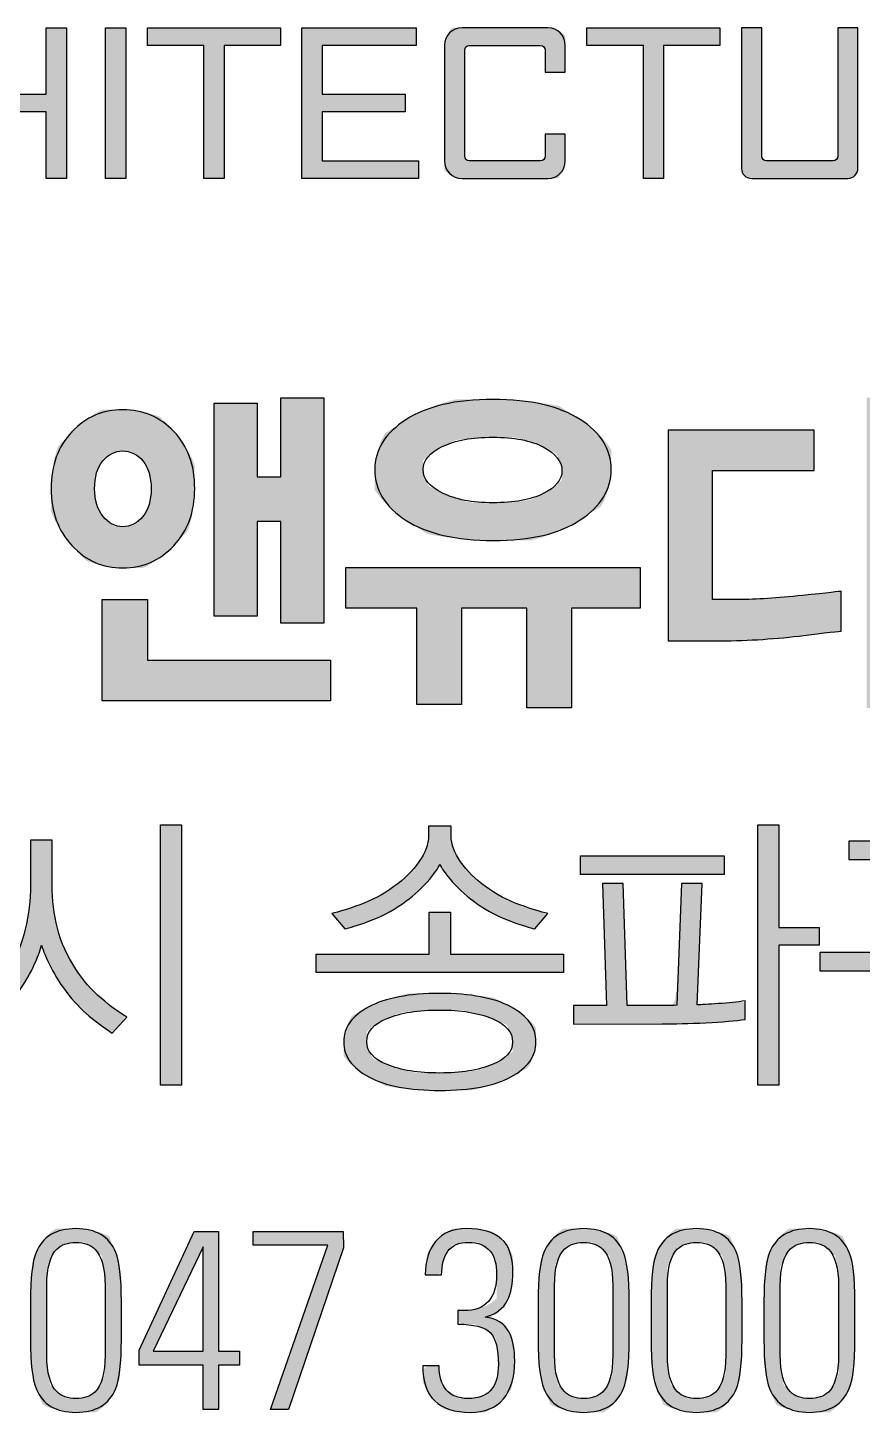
# Model space of a CAD drawing. Header units: millimetres. Extents: x 75184266 to 76346726, y -35850126 to -33679385.
# Drawn here: x 75621165 to 75626371, y -35546548 to -35537912 of the extents above; entities that cross this region are included whole.
import ezdxf

# ---------------------------------------------------------------- set-up
doc = ezdxf.new("R2010")
doc.units = ezdxf.units.MM
doc.header["$LTSCALE"] = 50
doc.header["$MEASUREMENT"] = 0
doc.layers.add('AZ-LINE', color=3, linetype='CONTINUOUS')
doc.layers.add('AZ-TEX2', color=6, linetype='CONTINUOUS')

# ---------------------------------------------------------------- blocks, each defined once
blk = doc.blocks.new('바탕폼')
at = {"layer": 'AZ-TEX2'}
h = blk.add_hatch(color=256, dxfattribs=at)
h.dxf.hatch_style = 2
h.paths.add_polyline_path([(756.121, 504.347), (756.121, 505.178), (755.099, 505.178), (755.099, 504.347), (754.847, 504.347), (754.847, 506.229), (755.099, 506.229), (755.099, 505.4), (756.121, 505.4), (756.121, 506.229), (756.373, 506.229), (756.373, 504.347)])
h = blk.add_hatch(color=256, dxfattribs=at)
h.dxf.hatch_style = 2
h.paths.add_polyline_path([(756.862, 506.229), (757.115, 506.229), (757.115, 504.347), (756.862, 504.347)])
h = blk.add_hatch(color=256, dxfattribs=at)
h.dxf.hatch_style = 2
h.paths.add_polyline_path([(758.342, 506.007), (758.342, 504.347), (758.089, 504.347), (758.089, 506.007), (757.386, 506.007), (757.386, 506.229), (759.046, 506.229), (759.046, 506.007)])
h = blk.add_hatch(color=256, dxfattribs=at)
h.dxf.hatch_style = 2
h.paths.add_polyline_path([(759.316, 504.347), (759.316, 506.229), (760.742, 506.229), (760.742, 506.007), (759.568, 506.007), (759.568, 505.4), (760.603, 505.4), (760.603, 505.178), (759.568, 505.178), (759.568, 504.568), (760.77, 504.568), (760.77, 504.347)])
h = blk.add_hatch(color=256, dxfattribs=at)
h.dxf.hatch_style = 2
edge = h.paths.add_edge_path()
edge.add_spline(control_points=[(761.348, 504.627), (761.348, 504.627), (761.348, 504.627), (761.348, 504.627), (761.348, 504.594), (761.372, 504.568), (761.406, 504.568), (761.406, 504.568), (762.296, 504.568), (762.296, 504.568), (762.326, 504.568), (762.355, 504.594), (762.355, 504.627), (762.355, 504.627), (762.355, 504.901), (762.355, 504.901), (762.355, 504.901), (762.605, 504.901), (762.605, 504.901), (762.605, 504.901), (762.605, 504.566), (762.605, 504.566), (762.605, 504.444), (762.509, 504.347), (762.387, 504.347), (762.387, 504.347), (761.315, 504.347), (761.315, 504.347), (761.193, 504.347), (761.095, 504.444), (761.095, 504.566), (761.095, 504.566), (761.095, 506.009), (761.095, 506.009), (761.095, 506.13), (761.193, 506.229), (761.315, 506.229), (761.315, 506.229), (762.387, 506.229), (762.387, 506.229), (762.509, 506.229), (762.605, 506.13), (762.605, 506.009), (762.605, 506.009), (762.605, 505.674), (762.605, 505.674), (762.605, 505.674), (762.355, 505.674), (762.355, 505.674), (762.355, 505.674), (762.355, 505.949), (762.355, 505.949), (762.355, 505.979), (762.326, 506.007), (762.296, 506.007), (762.296, 506.007), (761.406, 506.007), (761.406, 506.007), (761.372, 506.007), (761.348, 505.979), (761.348, 505.949), (761.348, 505.949), (761.348, 504.627)], knot_values=[0, 0, 0, 0, 0.00005, 0.0001, 1, 1, 1, 2, 2, 2, 3, 3, 3, 4, 4, 4, 5, 5, 5, 6, 6, 6, 7, 7, 7, 8, 8, 8, 9, 9, 9, 10, 10, 10, 11, 11, 11, 12, 12, 12, 13, 13, 13, 14, 14, 14, 15, 15, 15, 16, 16, 16, 17, 17, 17, 18, 18, 18, 19, 19, 19, 20, 20, 20, 20], degree=3, periodic=0)
h = blk.add_hatch(color=256, dxfattribs=at)
h.dxf.hatch_style = 2
h.paths.add_polyline_path([(763.832, 506.007), (763.832, 504.347), (763.58, 504.347), (763.58, 506.007), (762.875, 506.007), (762.875, 506.229), (764.535, 506.229), (764.535, 506.007)])
h = blk.add_hatch(color=256, dxfattribs=at)
edge = h.paths.add_edge_path()
edge.add_spline(control_points=[(766.008, 505.428), (766.008, 505.027), (766.008, 504.626), (766.008, 504.626), (766.008, 504.594), (765.98, 504.568), (765.95, 504.568)], knot_values=[7, 7, 7, 7, 7.5, 7.5, 7.5, 8.5, 8.5, 8.5, 8.5], degree=3, periodic=0)
edge.add_spline(control_points=[(765.95, 504.568), (765.95, 504.568), (765.115, 504.568), (765.115, 504.568), (765.082, 504.568), (765.058, 504.594), (765.058, 504.626)], knot_values=[5, 5, 5, 5, 6, 6, 6, 7, 7, 7, 7], degree=3, periodic=0)
edge.add_spline(control_points=[(765.058, 504.626), (765.058, 504.626), (765.058, 506.229), (765.058, 506.229)], knot_values=[4, 4, 4, 4, 5, 5, 5, 5], degree=3, periodic=0)
edge.add_spline(control_points=[(765.058, 506.229), (765.058, 506.229), (764.805, 506.229), (764.805, 506.229)], knot_values=[3.00001, 3.00001, 3.00001, 3.00001, 3.99999, 3.99999, 3.99999, 3.99999], degree=3, periodic=0)
edge.add_spline(control_points=[(764.805, 506.229), (764.805, 506.229), (764.805, 505.79), (764.805, 505.351)], knot_values=[2.5, 2.5, 2.5, 2.5, 3, 3, 3, 3], degree=3, periodic=0)
edge.add_spline(control_points=[(764.805, 505.351), (764.805, 504.911), (764.805, 504.472), (764.805, 504.472), (764.805, 504.403), (764.86, 504.347), (764.933, 504.347)], knot_values=[1, 1, 1, 1, 1.5, 1.5, 1.5, 2.5, 2.5, 2.5, 2.5], degree=3, periodic=0)
edge.add_spline(control_points=[(764.933, 504.347), (764.933, 504.347), (766.133, 504.347), (766.133, 504.347)], knot_values=[0, 0, 0, 0, 1, 1, 1, 1], degree=3, periodic=0)
edge.add_spline(control_points=[(766.133, 504.347), (766.202, 504.347), (766.26, 504.403), (766.26, 504.476)], knot_values=[11, 11, 11, 11, 12, 12, 12, 12], degree=3, periodic=0)
edge.add_spline(control_points=[(766.26, 504.476), (766.26, 504.476), (766.26, 506.229), (766.26, 506.229)], knot_values=[10, 10, 10, 10, 11, 11, 11, 11], degree=3, periodic=0)
edge.add_spline(control_points=[(766.26, 506.229), (766.26, 506.229), (766.008, 506.229), (766.008, 506.229)], knot_values=[9.00001, 9.00001, 9.00001, 9.00001, 9.99999, 9.99999, 9.99999, 9.99999], degree=3, periodic=0)
edge.add_spline(control_points=[(766.008, 506.229), (766.008, 506.229), (766.008, 505.829), (766.008, 505.428)], knot_values=[8.5, 8.5, 8.5, 8.5, 9, 9, 9, 9], degree=3, periodic=0)
h = blk.add_hatch(color=256, dxfattribs=at)
h.dxf.hatch_style = 2
edge = h.paths.add_edge_path()
edge.add_spline(control_points=[(756.617, 499.575), (756.617, 499.575), (756.617, 499.575), (756.443, 499.761), (756.269, 499.948), (756.182, 500.185), (756.182, 500.472), (756.182, 500.763), (756.269, 501), (756.443, 501.183), (756.617, 501.367), (756.828, 501.458), (757.076, 501.458), (757.33, 501.458), (757.543, 501.368), (757.716, 501.186), (757.889, 501.003), (757.976, 500.766), (757.976, 500.472), (757.976, 500.182), (757.888, 499.944), (757.714, 499.759), (757.54, 499.575), (757.328, 499.482), (757.076, 499.482), (756.828, 499.482), (756.617, 499.575)], knot_values=[0, 0, 0, 0, 0.00005, 0.0001, 1, 1, 1, 2, 2, 2, 3, 3, 3, 4, 4, 4, 5, 5, 5, 6, 6, 6, 7, 7, 7, 8, 8, 8, 8], degree=3, periodic=0)
edge = h.paths.add_edge_path()
edge.add_spline(control_points=[(756.899, 500.901), (756.899, 500.901), (756.899, 500.901), (756.83, 500.818), (756.76, 500.734), (756.725, 500.619), (756.725, 500.472), (756.725, 500.325), (756.761, 500.21), (756.832, 500.125), (756.903, 500.039), (756.984, 499.997), (757.076, 499.997), (757.174, 499.997), (757.258, 500.039), (757.328, 500.125), (757.397, 500.21), (757.432, 500.325), (757.432, 500.472), (757.432, 500.619), (757.397, 500.734), (757.328, 500.818), (757.258, 500.901), (757.174, 500.943), (757.076, 500.943), (756.982, 500.943), (756.899, 500.901)], knot_values=[0, 0, 0, 0, 0.00005, 0.0001, 1, 1, 1, 2, 2, 2, 3, 3, 3, 4, 4, 4, 5, 5, 5, 6, 6, 6, 7, 7, 7, 8, 8, 8, 8], degree=3, periodic=0)
h.paths.add_polyline_path([(756.821, 497.823), (756.821, 499.086), (757.386, 499.086), (757.386, 498.329), (759.673, 498.329), (759.673, 497.823)])
h.paths.add_polyline_path([(759.05, 498.791), (759.05, 500.063), (758.757, 500.063), (758.757, 498.879), (758.218, 498.879), (758.218, 501.541), (758.757, 501.541), (758.757, 500.622), (759.05, 500.622), (759.05, 501.608), (759.59, 501.608), (759.59, 498.791)])
h = blk.add_hatch(color=256, dxfattribs=at)
h.dxf.hatch_style = 2
h.paths.add_polyline_path([(762.68, 498.98), (762.68, 497.734), (762.124, 497.734), (762.124, 498.98), (761.308, 498.98), (761.308, 497.778), (760.752, 497.778), (760.752, 498.98), (759.862, 498.98), (759.862, 499.486), (763.541, 499.486), (763.541, 498.98)])
edge = h.paths.add_edge_path()
edge.add_spline(control_points=[(760.877, 499.909), (760.877, 499.909), (760.877, 499.909), (760.616, 500.076), (760.356, 500.243), (760.225, 500.455), (760.225, 500.71), (760.225, 500.957), (760.355, 501.164), (760.614, 501.333), (760.873, 501.502), (761.236, 501.586), (761.701, 501.586), (762.167, 501.586), (762.53, 501.503), (762.789, 501.337), (763.048, 501.172), (763.178, 500.962), (763.178, 500.71), (763.178, 500.461), (763.049, 500.251), (762.791, 500.081), (762.533, 499.91), (762.171, 499.825), (761.706, 499.825), (761.24, 499.825), (760.877, 499.909)], knot_values=[0, 0, 0, 0, 0.00005, 0.0001, 1, 1, 1, 2, 2, 2, 3, 3, 3, 4, 4, 4, 5, 5, 5, 6, 6, 6, 7, 7, 7, 8, 8, 8, 8], degree=3, periodic=0)
edge = h.paths.add_edge_path()
edge.add_spline(control_points=[(761.228, 501.076), (761.228, 501.076), (761.228, 501.076), (761.068, 500.998), (760.907, 500.92), (760.828, 500.824), (760.828, 500.71), (760.828, 500.595), (760.908, 500.498), (761.07, 500.418), (761.232, 500.336), (761.442, 500.296), (761.701, 500.296), (761.963, 500.296), (762.173, 500.334), (762.329, 500.411), (762.485, 500.487), (762.563, 500.582), (762.563, 500.697), (762.563, 500.814), (762.485, 500.913), (762.329, 500.994), (762.173, 501.074), (761.963, 501.115), (761.701, 501.115), (761.44, 501.115), (761.228, 501.076)], knot_values=[0, 0, 0, 0, 0.00005, 0.0001, 1, 1, 1, 2, 2, 2, 3, 3, 3, 4, 4, 4, 5, 5, 5, 6, 6, 6, 7, 7, 7, 8, 8, 8, 8], degree=3, periodic=0)
h = blk.add_hatch(color=256, dxfattribs=at)
h.dxf.hatch_style = 2
edge = h.paths.add_edge_path()
edge.add_spline(control_points=[(766.042, 499.189), (766.042, 499.189), (766.042, 499.189), (766.051, 499.191), (766.051, 499.191), (766.051, 498.694), (766.051, 498.694), (766.042, 498.694), (765.867, 498.673), (765.524, 498.632), (765.181, 498.591), (764.832, 498.571), (764.478, 498.571), (764.478, 498.571), (763.888, 498.571), (763.888, 498.571), (763.888, 498.571), (763.888, 501.203), (763.888, 501.203), (763.888, 501.203), (765.712, 501.203), (765.712, 501.203), (765.712, 501.203), (765.712, 500.701), (765.712, 500.701), (765.712, 500.701), (764.445, 500.701), (764.445, 500.701), (764.445, 500.701), (764.445, 499.086), (764.445, 499.086), (764.445, 499.086), (764.771, 499.086), (764.771, 499.086), (764.986, 499.088), (765.25, 499.106), (765.566, 499.139), (765.881, 499.171), (766.042, 499.189)], knot_values=[0, 0, 0, 0, 0.00005, 0.0001, 1, 1, 1, 2, 2, 2, 3, 3, 3, 4, 4, 4, 5, 5, 5, 6, 6, 6, 7, 7, 7, 8, 8, 8, 9, 9, 9, 10, 10, 10, 11, 11, 11, 12, 12, 12, 12], degree=3, periodic=0)
h.paths.add_polyline_path([(766.369, 497.734), (766.369, 501.608), (766.924, 501.608), (766.924, 497.734)])
h = blk.add_hatch(color=256, dxfattribs=at)
h.dxf.hatch_style = 2
edge = h.paths.add_edge_path()
edge.add_spline(control_points=[(755.553, 493.912), (755.553, 493.912), (755.553, 493.912), (755.453, 493.823), (755.354, 493.732), (755.263, 493.659), (755.181, 493.602), (755.181, 493.602), (754.97, 493.787), (754.97, 493.787), (755.088, 493.859), (755.208, 493.954), (755.332, 494.074), (755.456, 494.193), (755.563, 494.324), (755.652, 494.467), (755.745, 494.617), (755.814, 494.785), (755.859, 494.97), (755.903, 495.155), (755.925, 495.337), (755.925, 495.517), (755.925, 495.517), (755.925, 496.082), (755.925, 496.082), (755.925, 496.082), (756.196, 496.082), (756.196, 496.082), (756.196, 496.082), (756.196, 495.517), (756.196, 495.517), (756.196, 495.337), (756.218, 495.159), (756.262, 494.981), (756.307, 494.804), (756.383, 494.634), (756.491, 494.471), (756.582, 494.331), (756.688, 494.209), (756.808, 494.107), (756.929, 494.005), (757.036, 493.926), (757.13, 493.872), (757.13, 493.872), (756.947, 493.672), (756.947, 493.672), (756.879, 493.717), (756.795, 493.778), (756.694, 493.856), (756.594, 493.933), (756.497, 494.03), (756.403, 494.146), (756.309, 494.267), (756.234, 494.383), (756.178, 494.497), (756.122, 494.61), (756.083, 494.701), (756.062, 494.77), (756.046, 494.701), (756.011, 494.609), (755.957, 494.495), (755.903, 494.38), (755.825, 494.254), (755.722, 494.116), (755.642, 494.01), (755.553, 493.912)], knot_values=[0, 0, 0, 0, 0.00005, 0.0001, 1, 1, 1, 2, 2, 2, 3, 3, 3, 4, 4, 4, 5, 5, 5, 6, 6, 6, 7, 7, 7, 8, 8, 8, 9, 9, 9, 10, 10, 10, 11, 11, 11, 12, 12, 12, 13, 13, 13, 14, 14, 14, 15, 15, 15, 16, 16, 16, 17, 17, 17, 18, 18, 18, 19, 19, 19, 20, 20, 20, 21, 21, 21, 21], degree=3, periodic=0)
h.paths.add_polyline_path([(757.547, 493.022), (757.547, 496.275), (757.811, 496.275), (757.811, 493.022)])
h = blk.add_hatch(color=256, dxfattribs=at)
h.dxf.hatch_style = 2
h.paths.add_polyline_path([(759.492, 494.43), (759.492, 494.659), (760.904, 494.659), (760.904, 495.181), (761.171, 495.181), (761.171, 494.659), (762.582, 494.659), (762.582, 494.43)])
edge = h.paths.add_edge_path()
edge.add_spline(control_points=[(760.295, 495.121), (760.295, 495.121), (760.295, 495.121), (760.151, 495.07), (760.007, 495.018), (759.907, 494.986), (759.85, 494.974), (759.85, 494.974), (759.689, 495.166), (759.689, 495.166), (759.773, 495.185), (759.89, 495.222), (760.038, 495.275), (760.187, 495.328), (760.329, 495.403), (760.465, 495.502), (760.594, 495.596), (760.698, 495.699), (760.777, 495.811), (760.857, 495.923), (760.897, 496.032), (760.897, 496.138), (760.897, 496.138), (760.897, 496.256), (760.897, 496.256), (760.897, 496.256), (761.178, 496.256), (761.178, 496.256), (761.178, 496.256), (761.178, 496.138), (761.178, 496.138), (761.178, 496.032), (761.218, 495.923), (761.297, 495.811), (761.377, 495.699), (761.481, 495.596), (761.609, 495.502), (761.745, 495.403), (761.887, 495.328), (762.036, 495.275), (762.185, 495.222), (762.301, 495.185), (762.386, 495.166), (762.386, 495.166), (762.224, 494.974), (762.224, 494.974), (762.168, 494.986), (762.068, 495.018), (761.924, 495.07), (761.78, 495.121), (761.64, 495.194), (761.504, 495.288), (761.387, 495.369), (761.285, 495.46), (761.197, 495.559), (761.109, 495.659), (761.056, 495.734), (761.037, 495.783), (761.021, 495.734), (760.968, 495.659), (760.879, 495.559), (760.79, 495.46), (760.687, 495.369), (760.57, 495.288), (760.435, 495.194), (760.295, 495.121)], knot_values=[0, 0, 0, 0, 0.00005, 0.0001, 1, 1, 1, 2, 2, 2, 3, 3, 3, 4, 4, 4, 5, 5, 5, 6, 6, 6, 7, 7, 7, 8, 8, 8, 9, 9, 9, 10, 10, 10, 11, 11, 11, 12, 12, 12, 13, 13, 13, 14, 14, 14, 15, 15, 15, 16, 16, 16, 17, 17, 17, 18, 18, 18, 19, 19, 19, 20, 20, 20, 21, 21, 21, 21], degree=3, periodic=0)
edge = h.paths.add_edge_path()
edge.add_spline(control_points=[(760.36, 493.012), (760.36, 493.012), (760.36, 493.012), (760.151, 493.126), (759.941, 493.239), (759.837, 493.384), (759.837, 493.562), (759.837, 493.742), (759.941, 493.887), (760.151, 494), (760.36, 494.112), (760.656, 494.168), (761.037, 494.168), (761.421, 494.168), (761.717, 494.112), (761.925, 494), (762.134, 493.887), (762.238, 493.742), (762.238, 493.562), (762.238, 493.384), (762.134, 493.239), (761.925, 493.126), (761.717, 493.012), (761.421, 492.956), (761.037, 492.956), (760.656, 492.956), (760.36, 493.012)], knot_values=[0, 0, 0, 0, 0.00005, 0.0001, 1, 1, 1, 2, 2, 2, 3, 3, 3, 4, 4, 4, 5, 5, 5, 6, 6, 6, 7, 7, 7, 8, 8, 8, 8], degree=3, periodic=0)
edge = h.paths.add_edge_path()
edge.add_spline(control_points=[(760.549, 493.926), (760.549, 493.926), (760.549, 493.926), (760.379, 493.856), (760.209, 493.785), (760.124, 493.689), (760.124, 493.566), (760.124, 493.445), (760.209, 493.349), (760.379, 493.279), (760.549, 493.209), (760.768, 493.174), (761.037, 493.174), (761.302, 493.174), (761.519, 493.209), (761.69, 493.279), (761.861, 493.349), (761.947, 493.443), (761.947, 493.562), (761.947, 493.685), (761.861, 493.782), (761.69, 493.854), (761.519, 493.925), (761.302, 493.961), (761.037, 493.961), (760.768, 493.961), (760.549, 493.926)], knot_values=[0, 0, 0, 0, 0.00005, 0.0001, 1, 1, 1, 2, 2, 2, 3, 3, 3, 4, 4, 4, 5, 5, 5, 6, 6, 6, 7, 7, 7, 8, 8, 8, 8], degree=3, periodic=0)
h = blk.add_hatch(color=256, dxfattribs=at)
h.dxf.hatch_style = 2
edge = h.paths.add_edge_path()
edge.add_spline(control_points=[(763.07, 495.543), (763.07, 495.543), (763.07, 495.543), (763.07, 495.543), (763.07, 495.543), (763.327, 495.543), (763.327, 495.543), (763.327, 495.543), (763.376, 494.016), (763.376, 494.016), (763.521, 494.016), (763.636, 494.016), (763.722, 494.016), (763.807, 494.016), (763.899, 494.018), (763.997, 494.02), (763.997, 494.02), (764.057, 495.543), (764.057, 495.543), (764.057, 495.543), (764.313, 495.543), (764.313, 495.543), (764.313, 495.543), (764.253, 494.024), (764.253, 494.024), (764.305, 494.026), (764.393, 494.032), (764.519, 494.041), (764.644, 494.049), (764.754, 494.061), (764.85, 494.075), (764.85, 494.075), (764.85, 493.843), (764.85, 493.843), (764.736, 493.826), (764.572, 493.812), (764.361, 493.802), (764.149, 493.792), (763.967, 493.787), (763.815, 493.787), (763.815, 493.787), (762.709, 493.784), (762.709, 493.784), (762.709, 493.784), (762.709, 494.016), (762.709, 494.016), (762.709, 494.016), (763.119, 494.016), (763.119, 494.016), (763.119, 494.016), (763.07, 495.543)], knot_values=[0, 0, 0, 0, 0.00005, 0.0001, 1, 1, 1, 2, 2, 2, 3, 3, 3, 4, 4, 4, 5, 5, 5, 6, 6, 6, 7, 7, 7, 8, 8, 8, 9, 9, 9, 10, 10, 10, 11, 11, 11, 12, 12, 12, 13, 13, 13, 14, 14, 14, 15, 15, 15, 16, 16, 16, 16], degree=3, periodic=0)
h.paths.add_polyline_path([(762.796, 495.654), (762.796, 495.886), (764.587, 495.886), (764.587, 495.654)])
h.paths.add_polyline_path([(765.008, 496.275), (765.272, 496.275), (765.272, 494.992), (765.777, 494.992), (765.777, 494.77), (765.272, 494.77), (765.272, 493.022), (765.008, 493.022)])
h = blk.add_hatch(color=256, dxfattribs=at)
h.dxf.hatch_style = 2
edge = h.paths.add_edge_path()
edge.add_spline(control_points=[(765.784, 494.449), (765.784, 494.449), (765.784, 494.449), (765.784, 494.449), (765.784, 494.449), (765.784, 494.678), (765.784, 494.678), (765.784, 494.678), (768.031, 494.678), (768.031, 494.678), (768.052, 494.771), (768.083, 494.943), (768.124, 495.192), (768.165, 495.441), (768.194, 495.657), (768.21, 495.842), (768.21, 495.842), (766.146, 495.842), (766.146, 495.842), (766.146, 495.842), (766.146, 496.071), (766.146, 496.071), (766.146, 496.071), (768.509, 496.071), (768.509, 496.071), (768.506, 496.009), (768.495, 495.899), (768.475, 495.738), (768.456, 495.578), (768.434, 495.427), (768.41, 495.284), (768.394, 495.163), (768.374, 495.044), (768.351, 494.925), (768.327, 494.807), (768.311, 494.725), (768.301, 494.678), (768.301, 494.678), (768.874, 494.678), (768.874, 494.678), (768.874, 494.678), (768.874, 494.449), (768.874, 494.449), (768.874, 494.449), (767.389, 494.449), (767.389, 494.449), (767.389, 494.449), (767.389, 493.022), (767.389, 493.022), (767.389, 493.022), (767.125, 493.022), (767.125, 493.022), (767.125, 493.022), (767.125, 494.449), (767.125, 494.449), (767.125, 494.449), (765.784, 494.449)], knot_values=[0, 0, 0, 0, 0.00005, 0.0001, 1, 1, 1, 2, 2, 2, 3, 3, 3, 4, 4, 4, 5, 5, 5, 6, 6, 6, 7, 7, 7, 8, 8, 8, 9, 9, 9, 10, 10, 10, 11, 11, 11, 12, 12, 12, 13, 13, 13, 14, 14, 14, 15, 15, 15, 16, 16, 16, 17, 17, 17, 18, 18, 18, 18], degree=3, periodic=0)
h = blk.add_hatch(color=256, dxfattribs=at)
h.dxf.hatch_style = 2
edge = h.paths.add_edge_path()
edge.add_spline(control_points=[(756.076, 489.036), (756.076, 489.036), (756.076, 489.036), (755.995, 489.233), (755.948, 489.348), (755.925, 489.551), (755.925, 489.842), (755.925, 489.842), (755.925, 490.324), (755.925, 490.324), (755.925, 490.616), (755.948, 490.819), (755.995, 490.933), (756.076, 491.131), (756.241, 491.23), (756.492, 491.23), (756.743, 491.23), (756.909, 491.131), (756.99, 490.933), (757.037, 490.819), (757.06, 490.616), (757.06, 490.324), (757.06, 490.324), (757.06, 489.842), (757.06, 489.842), (757.06, 489.551), (757.037, 489.348), (756.99, 489.233), (756.909, 489.036), (756.743, 488.936), (756.492, 488.936), (756.241, 488.936), (756.076, 489.036)], knot_values=[0, 0, 0, 0, 0.00005, 0.0001, 1, 1, 1, 2, 2, 2, 3, 3, 3, 4, 4, 4, 5, 5, 5, 6, 6, 6, 7, 7, 7, 8, 8, 8, 9, 9, 9, 10, 10, 10, 10], degree=3, periodic=0)
edge = h.paths.add_edge_path()
edge.add_spline(control_points=[(756.856, 490.519), (756.856, 490.519), (756.856, 490.519), (756.856, 490.519), (756.856, 490.738), (756.813, 490.89), (756.728, 490.975), (756.673, 491.03), (756.595, 491.058), (756.492, 491.058), (756.388, 491.058), (756.309, 491.031), (756.256, 490.978), (756.171, 490.895), (756.129, 490.742), (756.129, 490.519), (756.129, 490.519), (756.129, 489.648), (756.129, 489.648), (756.129, 489.429), (756.171, 489.277), (756.256, 489.192), (756.312, 489.136), (756.39, 489.109), (756.492, 489.109), (756.597, 489.109), (756.675, 489.135), (756.728, 489.188), (756.813, 489.271), (756.856, 489.424), (756.856, 489.648), (756.856, 489.648), (756.856, 490.519)], knot_values=[0, 0, 0, 0, 0.00005, 0.0001, 1, 1, 1, 2, 2, 2, 3, 3, 3, 4, 4, 4, 5, 5, 5, 6, 6, 6, 7, 7, 7, 8, 8, 8, 9, 9, 9, 10, 10, 10, 10], degree=3, periodic=0)
h = blk.add_hatch(color=256, dxfattribs=at)
h.dxf.hatch_style = 2
h.paths.add_polyline_path([(758.272, 491.195), (758.272, 489.699), (758.534, 489.699), (758.534, 489.527), (758.272, 489.527), (758.272, 488.972), (758.081, 488.972), (758.081, 489.527), (757.283, 489.527), (757.283, 489.712), (757.969, 491.195)])
h.paths.add_polyline_path([(757.457, 489.699), (758.081, 489.699), (758.081, 491.003)])
h = blk.add_hatch(color=256, dxfattribs=at)
h.dxf.hatch_style = 2
h.paths.add_polyline_path([(758.706, 491.023), (758.706, 491.195), (759.832, 491.195), (759.833, 490.991), (759.146, 488.972), (758.923, 488.972), (759.638, 491.023)])
h = blk.add_hatch(color=256, dxfattribs=at)
h.dxf.hatch_style = 2
edge = h.paths.add_edge_path()
edge.add_spline(control_points=[(761.928, 490.424), (761.928, 490.424), (761.928, 490.424), (761.884, 490.337), (761.828, 490.229), (761.735, 490.158), (761.603, 490.126), (761.745, 490.109), (761.845, 490.047), (761.902, 489.938), (761.949, 489.851), (761.973, 489.731), (761.973, 489.578), (761.973, 489.374), (761.925, 489.216), (761.831, 489.104), (761.736, 488.992), (761.598, 488.936), (761.418, 488.936), (761.222, 488.936), (761.074, 488.984), (760.974, 489.078), (760.874, 489.173), (760.824, 489.319), (760.824, 489.517), (760.824, 489.517), (761.029, 489.517), (761.029, 489.517), (761.029, 489.39), (761.058, 489.289), (761.116, 489.217), (761.175, 489.145), (761.266, 489.109), (761.389, 489.109), (761.527, 489.109), (761.627, 489.149), (761.689, 489.23), (761.742, 489.3), (761.769, 489.401), (761.769, 489.533), (761.769, 489.729), (761.735, 489.862), (761.667, 489.932), (761.598, 490.002), (761.463, 490.037), (761.261, 490.037), (761.261, 490.037), (761.261, 490.209), (761.261, 490.209), (761.274, 490.207), (761.287, 490.206), (761.3, 490.206), (761.312, 490.206), (761.325, 490.206), (761.338, 490.206), (761.61, 490.206), (761.746, 490.358), (761.746, 490.662), (761.746, 490.788), (761.72, 490.884), (761.667, 490.949), (761.607, 491.022), (761.517, 491.058), (761.395, 491.058), (761.276, 491.058), (761.191, 491.022), (761.139, 490.949), (761.086, 490.877), (761.06, 490.778), (761.06, 490.653), (761.06, 490.653), (760.856, 490.653), (760.856, 490.653), (760.856, 490.825), (760.899, 490.964), (760.985, 491.071), (761.072, 491.177), (761.2, 491.23), (761.37, 491.23), (761.563, 491.23), (761.709, 491.188), (761.805, 491.104), (761.902, 491.02), (761.95, 490.881), (761.95, 490.688), (761.95, 490.541), (761.928, 490.424)], knot_values=[0, 0, 0, 0, 0.00005, 0.0001, 1, 1, 1, 2, 2, 2, 3, 3, 3, 4, 4, 4, 5, 5, 5, 6, 6, 6, 7, 7, 7, 8, 8, 8, 9, 9, 9, 10, 10, 10, 11, 11, 11, 12, 12, 12, 13, 13, 13, 14, 14, 14, 15, 15, 15, 16, 16, 16, 17, 17, 17, 18, 18, 18, 19, 19, 19, 20, 20, 20, 21, 21, 21, 22, 22, 22, 23, 23, 23, 24, 24, 24, 25, 25, 25, 26, 26, 26, 27, 27, 27, 28, 28, 28, 28], degree=3, periodic=0)
h = blk.add_hatch(color=256, dxfattribs=at)
h.dxf.hatch_style = 2
edge = h.paths.add_edge_path()
edge.add_spline(control_points=[(762.417, 489.036), (762.417, 489.036), (762.417, 489.036), (762.336, 489.233), (762.29, 489.348), (762.266, 489.551), (762.266, 489.842), (762.266, 489.842), (762.266, 490.324), (762.266, 490.324), (762.266, 490.616), (762.29, 490.819), (762.336, 490.933), (762.417, 491.131), (762.583, 491.23), (762.834, 491.23), (763.085, 491.23), (763.251, 491.131), (763.332, 490.933), (763.378, 490.819), (763.402, 490.616), (763.402, 490.324), (763.402, 490.324), (763.402, 489.842), (763.402, 489.842), (763.402, 489.551), (763.378, 489.348), (763.332, 489.233), (763.251, 489.036), (763.085, 488.936), (762.834, 488.936), (762.583, 488.936), (762.417, 489.036)], knot_values=[0, 0, 0, 0, 0.00005, 0.0001, 1, 1, 1, 2, 2, 2, 3, 3, 3, 4, 4, 4, 5, 5, 5, 6, 6, 6, 7, 7, 7, 8, 8, 8, 9, 9, 9, 10, 10, 10, 10], degree=3, periodic=0)
edge = h.paths.add_edge_path()
edge.add_spline(control_points=[(763.198, 490.519), (763.198, 490.519), (763.198, 490.519), (763.198, 490.519), (763.198, 490.738), (763.155, 490.89), (763.07, 490.975), (763.015, 491.03), (762.936, 491.058), (762.834, 491.058), (762.73, 491.058), (762.651, 491.031), (762.598, 490.978), (762.513, 490.895), (762.47, 490.742), (762.47, 490.519), (762.47, 490.519), (762.47, 489.648), (762.47, 489.648), (762.47, 489.429), (762.513, 489.277), (762.598, 489.192), (762.653, 489.136), (762.732, 489.109), (762.834, 489.109), (762.938, 489.109), (763.017, 489.135), (763.07, 489.188), (763.155, 489.271), (763.198, 489.424), (763.198, 489.648), (763.198, 489.648), (763.198, 490.519)], knot_values=[0, 0, 0, 0, 0.00005, 0.0001, 1, 1, 1, 2, 2, 2, 3, 3, 3, 4, 4, 4, 5, 5, 5, 6, 6, 6, 7, 7, 7, 8, 8, 8, 9, 9, 9, 10, 10, 10, 10], degree=3, periodic=0)
h = blk.add_hatch(color=256, dxfattribs=at)
h.dxf.hatch_style = 2
edge = h.paths.add_edge_path()
edge.add_spline(control_points=[(763.827, 489.036), (763.827, 489.036), (763.827, 489.036), (763.746, 489.233), (763.699, 489.348), (763.676, 489.551), (763.676, 489.842), (763.676, 489.842), (763.676, 490.324), (763.676, 490.324), (763.676, 490.616), (763.699, 490.819), (763.746, 490.933), (763.827, 491.131), (763.993, 491.23), (764.244, 491.23), (764.495, 491.23), (764.661, 491.131), (764.742, 490.933), (764.788, 490.819), (764.812, 490.616), (764.812, 490.324), (764.812, 490.324), (764.812, 489.842), (764.812, 489.842), (764.812, 489.551), (764.788, 489.348), (764.742, 489.233), (764.661, 489.036), (764.495, 488.936), (764.244, 488.936), (763.993, 488.936), (763.827, 489.036)], knot_values=[0, 0, 0, 0, 0.00005, 0.0001, 1, 1, 1, 2, 2, 2, 3, 3, 3, 4, 4, 4, 5, 5, 5, 6, 6, 6, 7, 7, 7, 8, 8, 8, 9, 9, 9, 10, 10, 10, 10], degree=3, periodic=0)
edge = h.paths.add_edge_path()
edge.add_spline(control_points=[(764.608, 490.519), (764.608, 490.519), (764.608, 490.519), (764.608, 490.519), (764.608, 490.738), (764.565, 490.89), (764.48, 490.975), (764.425, 491.03), (764.346, 491.058), (764.244, 491.058), (764.14, 491.058), (764.061, 491.031), (764.008, 490.978), (763.923, 490.895), (763.88, 490.742), (763.88, 490.519), (763.88, 490.519), (763.88, 489.648), (763.88, 489.648), (763.88, 489.429), (763.923, 489.277), (764.008, 489.192), (764.063, 489.136), (764.142, 489.109), (764.244, 489.109), (764.348, 489.109), (764.427, 489.135), (764.48, 489.188), (764.565, 489.271), (764.608, 489.424), (764.608, 489.648), (764.608, 489.648), (764.608, 490.519)], knot_values=[0, 0, 0, 0, 0.00005, 0.0001, 1, 1, 1, 2, 2, 2, 3, 3, 3, 4, 4, 4, 5, 5, 5, 6, 6, 6, 7, 7, 7, 8, 8, 8, 9, 9, 9, 10, 10, 10, 10], degree=3, periodic=0)
h = blk.add_hatch(color=256, dxfattribs=at)
h.dxf.hatch_style = 2
edge = h.paths.add_edge_path()
edge.add_spline(control_points=[(765.237, 489.036), (765.237, 489.036), (765.237, 489.036), (765.156, 489.233), (765.109, 489.348), (765.086, 489.551), (765.086, 489.842), (765.086, 489.842), (765.086, 490.324), (765.086, 490.324), (765.086, 490.616), (765.109, 490.819), (765.156, 490.933), (765.237, 491.131), (765.403, 491.23), (765.654, 491.23), (765.905, 491.23), (766.071, 491.131), (766.151, 490.933), (766.198, 490.819), (766.222, 490.616), (766.222, 490.324), (766.222, 490.324), (766.222, 489.842), (766.222, 489.842), (766.222, 489.551), (766.198, 489.348), (766.151, 489.233), (766.071, 489.036), (765.905, 488.936), (765.654, 488.936), (765.403, 488.936), (765.237, 489.036)], knot_values=[0, 0, 0, 0, 0.00005, 0.0001, 1, 1, 1, 2, 2, 2, 3, 3, 3, 4, 4, 4, 5, 5, 5, 6, 6, 6, 7, 7, 7, 8, 8, 8, 9, 9, 9, 10, 10, 10, 10], degree=3, periodic=0)
edge = h.paths.add_edge_path()
edge.add_spline(control_points=[(766.017, 490.519), (766.017, 490.519), (766.017, 490.519), (766.017, 490.519), (766.017, 490.738), (765.975, 490.89), (765.89, 490.975), (765.835, 491.03), (765.756, 491.058), (765.654, 491.058), (765.55, 491.058), (765.471, 491.031), (765.418, 490.978), (765.333, 490.895), (765.29, 490.742), (765.29, 490.519), (765.29, 490.519), (765.29, 489.648), (765.29, 489.648), (765.29, 489.429), (765.333, 489.277), (765.418, 489.192), (765.473, 489.136), (765.552, 489.109), (765.654, 489.109), (765.758, 489.109), (765.837, 489.135), (765.89, 489.188), (765.975, 489.271), (766.017, 489.424), (766.017, 489.648), (766.017, 489.648), (766.017, 490.519)], knot_values=[0, 0, 0, 0, 0.00005, 0.0001, 1, 1, 1, 2, 2, 2, 3, 3, 3, 4, 4, 4, 5, 5, 5, 6, 6, 6, 7, 7, 7, 8, 8, 8, 9, 9, 9, 10, 10, 10, 10], degree=3, periodic=0)
for points in [[(756.121, 504.347), (756.121, 505.178), (755.099, 505.178), (755.099, 504.347), (754.847, 504.347), (754.847, 506.229), (755.099, 506.229), (755.099, 505.4), (756.121, 505.4), (756.121, 506.229), (756.373, 506.229), (756.373, 504.347), (756.121, 504.347)], [(756.862, 506.229), (757.115, 506.229), (757.115, 504.347), (756.862, 504.347), (756.862, 506.229)], [(758.342, 506.007), (758.342, 504.347), (758.089, 504.347), (758.089, 506.007), (757.386, 506.007), (757.386, 506.229), (759.046, 506.229), (759.046, 506.007), (758.342, 506.007)], [(759.316, 504.347), (759.316, 506.229), (760.742, 506.229), (760.742, 506.007), (759.568, 506.007), (759.568, 505.4), (760.603, 505.4), (760.603, 505.178), (759.568, 505.178), (759.568, 504.568), (760.77, 504.568), (760.77, 504.347), (759.316, 504.347)], [(763.832, 506.007), (763.832, 504.347), (763.58, 504.347), (763.58, 506.007), (762.875, 506.007), (762.875, 506.229), (764.535, 506.229), (764.535, 506.007), (763.832, 506.007)], [(759.05, 498.791), (759.05, 500.063), (758.757, 500.063), (758.757, 498.879), (758.218, 498.879), (758.218, 501.541), (758.757, 501.541), (758.757, 500.622), (759.05, 500.622), (759.05, 501.608), (759.59, 501.608), (759.59, 498.791), (759.05, 498.791)], [(762.68, 498.98), (762.68, 497.734), (762.124, 497.734), (762.124, 498.98), (761.308, 498.98), (761.308, 497.778), (760.752, 497.778), (760.752, 498.98), (759.862, 498.98), (759.862, 499.486), (763.541, 499.486), (763.541, 498.98), (762.68, 498.98)], [(756.821, 497.823), (756.821, 499.086), (757.386, 499.086), (757.386, 498.329), (759.673, 498.329), (759.673, 497.823), (756.821, 497.823)], [(757.547, 493.022), (757.547, 496.275), (757.811, 496.275), (757.811, 493.022), (757.547, 493.022)], [(765.008, 496.275), (765.272, 496.275), (765.272, 494.992), (765.777, 494.992), (765.777, 494.77), (765.272, 494.77), (765.272, 493.022), (765.008, 493.022), (765.008, 496.275)], [(762.796, 495.654), (762.796, 495.886), (764.587, 495.886), (764.587, 495.654), (762.796, 495.654)], [(759.492, 494.43), (759.492, 494.659), (760.904, 494.659), (760.904, 495.181), (761.171, 495.181), (761.171, 494.659), (762.582, 494.659), (762.582, 494.43), (759.492, 494.43)], [(758.272, 491.195), (758.272, 489.699), (758.534, 489.699), (758.534, 489.527), (758.272, 489.527), (758.272, 488.972), (758.081, 488.972), (758.081, 489.527), (757.283, 489.527), (757.283, 489.712), (757.969, 491.195), (758.272, 491.195)], [(758.706, 491.023), (758.706, 491.195), (759.832, 491.195), (759.833, 490.991), (759.146, 488.972), (758.923, 488.972), (759.638, 491.023), (758.706, 491.023)], [(757.457, 489.699), (758.081, 489.699), (758.081, 491.003), (757.457, 489.699)]]:
    blk.add_lwpolyline(points, dxfattribs=at)
for points, knots in [([(762.605, 505.674), (762.605, 505.674), (762.355, 505.674), (762.355, 505.674), (762.355, 505.674), (762.355, 505.949), (762.355, 505.949), (762.355, 505.979), (762.326, 506.007), (762.296, 506.007), (762.296, 506.007), (761.406, 506.007), (761.406, 506.007), (761.372, 506.007), (761.348, 505.979), (761.348, 505.949), (761.348, 505.949), (761.348, 504.627), (761.348, 504.627), (761.348, 504.594), (761.372, 504.568), (761.406, 504.568), (761.406, 504.568), (762.296, 504.568), (762.296, 504.568), (762.326, 504.568), (762.355, 504.594), (762.355, 504.627), (762.355, 504.627), (762.355, 504.901), (762.355, 504.901), (762.355, 504.901), (762.605, 504.901), (762.605, 504.901), (762.605, 504.901), (762.605, 504.566), (762.605, 504.566), (762.605, 504.444), (762.509, 504.347), (762.387, 504.347), (762.387, 504.347), (761.315, 504.347), (761.315, 504.347), (761.193, 504.347), (761.095, 504.444), (761.095, 504.566), (761.095, 504.566), (761.095, 506.009), (761.095, 506.009), (761.095, 506.13), (761.193, 506.229), (761.315, 506.229), (761.315, 506.229), (762.387, 506.229), (762.387, 506.229), (762.509, 506.229), (762.605, 506.13), (762.605, 506.009), (762.605, 506.009), (762.605, 505.674), (762.605, 505.674)], [0, 0, 0, 0, 1, 1, 1, 2, 2, 2, 3, 3, 3, 4, 4, 4, 5, 5, 5, 6, 6, 6, 7, 7, 7, 8, 8, 8, 9, 9, 9, 10, 10, 10, 11, 11, 11, 12, 12, 12, 13, 13, 13, 14, 14, 14, 15, 15, 15, 16, 16, 16, 17, 17, 17, 18, 18, 18, 19, 19, 19, 20, 20, 20, 20]), ([(766.133, 504.347), (766.133, 504.347), (764.933, 504.347), (764.933, 504.347), (764.86, 504.347), (764.805, 504.403), (764.805, 504.472), (764.805, 504.472), (764.805, 506.229), (764.805, 506.229), (764.805, 506.229), (765.058, 506.229), (765.058, 506.229), (765.058, 506.229), (765.058, 504.626), (765.058, 504.626), (765.058, 504.594), (765.082, 504.568), (765.115, 504.568), (765.115, 504.568), (765.95, 504.568), (765.95, 504.568), (765.98, 504.568), (766.008, 504.594), (766.008, 504.626), (766.008, 504.626), (766.008, 506.229), (766.008, 506.229), (766.008, 506.229), (766.26, 506.229), (766.26, 506.229), (766.26, 506.229), (766.26, 504.476), (766.26, 504.476), (766.26, 504.403), (766.202, 504.347), (766.133, 504.347)], [0, 0, 0, 0, 1, 1, 1, 2, 2, 2, 3, 3, 3, 4, 4, 4, 5, 5, 5, 6, 6, 6, 7, 7, 7, 8, 8, 8, 9, 9, 9, 10, 10, 10, 11, 11, 11, 12, 12, 12, 12]), ([(762.791, 500.081), (762.533, 499.91), (762.171, 499.825), (761.706, 499.825), (761.24, 499.825), (760.877, 499.909), (760.616, 500.076), (760.356, 500.243), (760.225, 500.455), (760.225, 500.71), (760.225, 500.957), (760.355, 501.164), (760.614, 501.333), (760.873, 501.502), (761.236, 501.586), (761.701, 501.586), (762.167, 501.586), (762.53, 501.503), (762.789, 501.337), (763.048, 501.172), (763.178, 500.962), (763.178, 500.71), (763.178, 500.461), (763.049, 500.251), (762.791, 500.081)], [0, 0, 0, 0, 1, 1, 1, 2, 2, 2, 3, 3, 3, 4, 4, 4, 5, 5, 5, 6, 6, 6, 7, 7, 7, 8, 8, 8, 8]), ([(757.714, 499.759), (757.54, 499.575), (757.328, 499.482), (757.076, 499.482), (756.828, 499.482), (756.617, 499.575), (756.443, 499.761), (756.269, 499.948), (756.182, 500.185), (756.182, 500.472), (756.182, 500.763), (756.269, 501), (756.443, 501.183), (756.617, 501.367), (756.828, 501.458), (757.076, 501.458), (757.33, 501.458), (757.543, 501.368), (757.716, 501.186), (757.889, 501.003), (757.976, 500.766), (757.976, 500.472), (757.976, 500.182), (757.888, 499.944), (757.714, 499.759)], [0, 0, 0, 0, 1, 1, 1, 2, 2, 2, 3, 3, 3, 4, 4, 4, 5, 5, 5, 6, 6, 6, 7, 7, 7, 8, 8, 8, 8]), ([(765.524, 498.632), (765.181, 498.591), (764.832, 498.571), (764.478, 498.571), (764.478, 498.571), (763.888, 498.571), (763.888, 498.571), (763.888, 498.571), (763.888, 501.203), (763.888, 501.203), (763.888, 501.203), (765.712, 501.203), (765.712, 501.203), (765.712, 501.203), (765.712, 500.701), (765.712, 500.701), (765.712, 500.701), (764.445, 500.701), (764.445, 500.701), (764.445, 500.701), (764.445, 499.086), (764.445, 499.086), (764.445, 499.086), (764.771, 499.086), (764.771, 499.086), (764.986, 499.088), (765.25, 499.106), (765.566, 499.139), (765.881, 499.171), (766.042, 499.189), (766.051, 499.191), (766.051, 499.191), (766.051, 498.694), (766.051, 498.694), (766.042, 498.694), (765.867, 498.673), (765.524, 498.632)], [0, 0, 0, 0, 1, 1, 1, 2, 2, 2, 3, 3, 3, 4, 4, 4, 5, 5, 5, 6, 6, 6, 7, 7, 7, 8, 8, 8, 9, 9, 9, 10, 10, 10, 11, 11, 11, 12, 12, 12, 12]), ([(762.329, 500.994), (762.173, 501.074), (761.963, 501.115), (761.701, 501.115), (761.44, 501.115), (761.228, 501.076), (761.068, 500.998), (760.907, 500.92), (760.828, 500.824), (760.828, 500.71), (760.828, 500.595), (760.908, 500.498), (761.07, 500.418), (761.232, 500.336), (761.442, 500.296), (761.701, 500.296), (761.963, 500.296), (762.173, 500.334), (762.329, 500.411), (762.485, 500.487), (762.563, 500.582), (762.563, 500.697), (762.563, 500.814), (762.485, 500.913), (762.329, 500.994)], [0, 0, 0, 0, 1, 1, 1, 2, 2, 2, 3, 3, 3, 4, 4, 4, 5, 5, 5, 6, 6, 6, 7, 7, 7, 8, 8, 8, 8]), ([(757.328, 500.818), (757.258, 500.901), (757.174, 500.943), (757.076, 500.943), (756.982, 500.943), (756.899, 500.901), (756.83, 500.818), (756.76, 500.734), (756.725, 500.619), (756.725, 500.472), (756.725, 500.325), (756.761, 500.21), (756.832, 500.125), (756.903, 500.039), (756.984, 499.997), (757.076, 499.997), (757.174, 499.997), (757.258, 500.039), (757.328, 500.125), (757.397, 500.21), (757.432, 500.325), (757.432, 500.472), (757.432, 500.619), (757.397, 500.734), (757.328, 500.818)], [0, 0, 0, 0, 1, 1, 1, 2, 2, 2, 3, 3, 3, 4, 4, 4, 5, 5, 5, 6, 6, 6, 7, 7, 7, 8, 8, 8, 8]), ([(762.224, 494.974), (762.168, 494.986), (762.068, 495.018), (761.924, 495.07), (761.78, 495.121), (761.64, 495.194), (761.504, 495.288), (761.387, 495.369), (761.285, 495.46), (761.197, 495.559), (761.109, 495.659), (761.056, 495.734), (761.037, 495.783), (761.021, 495.734), (760.968, 495.659), (760.879, 495.559), (760.79, 495.46), (760.687, 495.369), (760.57, 495.288), (760.435, 495.194), (760.295, 495.121), (760.151, 495.07), (760.007, 495.018), (759.907, 494.986), (759.85, 494.974), (759.85, 494.974), (759.689, 495.166), (759.689, 495.166), (759.773, 495.185), (759.89, 495.222), (760.038, 495.275), (760.187, 495.328), (760.329, 495.403), (760.465, 495.502), (760.594, 495.596), (760.698, 495.699), (760.777, 495.811), (760.857, 495.923), (760.897, 496.032), (760.897, 496.138), (760.897, 496.138), (760.897, 496.256), (760.897, 496.256), (760.897, 496.256), (761.178, 496.256), (761.178, 496.256), (761.178, 496.256), (761.178, 496.138), (761.178, 496.138), (761.178, 496.032), (761.218, 495.923), (761.297, 495.811), (761.377, 495.699), (761.481, 495.596), (761.609, 495.502), (761.745, 495.403), (761.887, 495.328), (762.036, 495.275), (762.185, 495.222), (762.301, 495.185), (762.386, 495.166), (762.386, 495.166), (762.224, 494.974), (762.224, 494.974)], [0, 0, 0, 0, 1, 1, 1, 2, 2, 2, 3, 3, 3, 4, 4, 4, 5, 5, 5, 6, 6, 6, 7, 7, 7, 8, 8, 8, 9, 9, 9, 10, 10, 10, 11, 11, 11, 12, 12, 12, 13, 13, 13, 14, 14, 14, 15, 15, 15, 16, 16, 16, 17, 17, 17, 18, 18, 18, 19, 19, 19, 20, 20, 20, 21, 21, 21, 21]), ([(756.947, 493.672), (756.879, 493.717), (756.795, 493.778), (756.694, 493.856), (756.594, 493.933), (756.497, 494.03), (756.403, 494.146), (756.309, 494.267), (756.234, 494.383), (756.178, 494.497), (756.122, 494.61), (756.083, 494.701), (756.062, 494.77), (756.046, 494.701), (756.011, 494.609), (755.957, 494.495), (755.903, 494.38), (755.825, 494.254), (755.722, 494.116), (755.642, 494.01), (755.553, 493.912), (755.453, 493.823), (755.354, 493.732), (755.263, 493.659), (755.181, 493.602), (755.181, 493.602), (754.97, 493.787), (754.97, 493.787), (755.088, 493.859), (755.208, 493.954), (755.332, 494.074), (755.456, 494.193), (755.563, 494.324), (755.652, 494.467), (755.745, 494.617), (755.814, 494.785), (755.859, 494.97), (755.903, 495.155), (755.925, 495.337), (755.925, 495.517), (755.925, 495.517), (755.925, 496.082), (755.925, 496.082), (755.925, 496.082), (756.196, 496.082), (756.196, 496.082), (756.196, 496.082), (756.196, 495.517), (756.196, 495.517), (756.196, 495.337), (756.218, 495.159), (756.262, 494.981), (756.307, 494.804), (756.383, 494.634), (756.491, 494.471), (756.582, 494.331), (756.688, 494.209), (756.808, 494.107), (756.929, 494.005), (757.036, 493.926), (757.13, 493.872), (757.13, 493.872), (756.947, 493.672), (756.947, 493.672)], [0, 0, 0, 0, 1, 1, 1, 2, 2, 2, 3, 3, 3, 4, 4, 4, 5, 5, 5, 6, 6, 6, 7, 7, 7, 8, 8, 8, 9, 9, 9, 10, 10, 10, 11, 11, 11, 12, 12, 12, 13, 13, 13, 14, 14, 14, 15, 15, 15, 16, 16, 16, 17, 17, 17, 18, 18, 18, 19, 19, 19, 20, 20, 20, 21, 21, 21, 21]), ([(767.389, 494.449), (767.389, 494.449), (767.389, 493.022), (767.389, 493.022), (767.389, 493.022), (767.125, 493.022), (767.125, 493.022), (767.125, 493.022), (767.125, 494.449), (767.125, 494.449), (767.125, 494.449), (765.784, 494.449), (765.784, 494.449), (765.784, 494.449), (765.784, 494.678), (765.784, 494.678), (765.784, 494.678), (768.031, 494.678), (768.031, 494.678), (768.052, 494.771), (768.083, 494.943), (768.124, 495.192), (768.165, 495.441), (768.194, 495.657), (768.21, 495.842), (768.21, 495.842), (766.146, 495.842), (766.146, 495.842), (766.146, 495.842), (766.146, 496.071), (766.146, 496.071), (766.146, 496.071), (768.509, 496.071), (768.509, 496.071), (768.506, 496.009), (768.495, 495.899), (768.475, 495.738), (768.456, 495.578), (768.434, 495.427), (768.41, 495.284), (768.394, 495.163), (768.374, 495.044), (768.351, 494.925), (768.327, 494.807), (768.311, 494.725), (768.301, 494.678), (768.301, 494.678), (768.874, 494.678), (768.874, 494.678), (768.874, 494.678), (768.874, 494.449), (768.874, 494.449), (768.874, 494.449), (767.389, 494.449), (767.389, 494.449)], [0, 0, 0, 0, 1, 1, 1, 2, 2, 2, 3, 3, 3, 4, 4, 4, 5, 5, 5, 6, 6, 6, 7, 7, 7, 8, 8, 8, 9, 9, 9, 10, 10, 10, 11, 11, 11, 12, 12, 12, 13, 13, 13, 14, 14, 14, 15, 15, 15, 16, 16, 16, 17, 17, 17, 18, 18, 18, 18]), ([(762.709, 494.016), (762.709, 494.016), (763.119, 494.016), (763.119, 494.016), (763.119, 494.016), (763.07, 495.543), (763.07, 495.543), (763.07, 495.543), (763.327, 495.543), (763.327, 495.543), (763.327, 495.543), (763.376, 494.016), (763.376, 494.016), (763.521, 494.016), (763.636, 494.016), (763.722, 494.016), (763.807, 494.016), (763.899, 494.018), (763.997, 494.02), (763.997, 494.02), (764.057, 495.543), (764.057, 495.543), (764.057, 495.543), (764.313, 495.543), (764.313, 495.543), (764.313, 495.543), (764.253, 494.024), (764.253, 494.024), (764.305, 494.026), (764.393, 494.032), (764.519, 494.041), (764.644, 494.049), (764.754, 494.061), (764.85, 494.075), (764.85, 494.075), (764.85, 493.843), (764.85, 493.843), (764.736, 493.826), (764.572, 493.812), (764.361, 493.802), (764.149, 493.792), (763.967, 493.787), (763.815, 493.787), (763.815, 493.787), (762.709, 493.784), (762.709, 493.784), (762.709, 493.784), (762.709, 494.016), (762.709, 494.016)], [0, 0, 0, 0, 1, 1, 1, 2, 2, 2, 3, 3, 3, 4, 4, 4, 5, 5, 5, 6, 6, 6, 7, 7, 7, 8, 8, 8, 9, 9, 9, 10, 10, 10, 11, 11, 11, 12, 12, 12, 13, 13, 13, 14, 14, 14, 15, 15, 15, 16, 16, 16, 16]), ([(761.925, 493.126), (761.717, 493.012), (761.421, 492.956), (761.037, 492.956), (760.656, 492.956), (760.36, 493.012), (760.151, 493.126), (759.941, 493.239), (759.837, 493.384), (759.837, 493.562), (759.837, 493.742), (759.941, 493.887), (760.151, 494), (760.36, 494.112), (760.656, 494.168), (761.037, 494.168), (761.421, 494.168), (761.717, 494.112), (761.925, 494), (762.134, 493.887), (762.238, 493.742), (762.238, 493.562), (762.238, 493.384), (762.134, 493.239), (761.925, 493.126)], [0, 0, 0, 0, 1, 1, 1, 2, 2, 2, 3, 3, 3, 4, 4, 4, 5, 5, 5, 6, 6, 6, 7, 7, 7, 8, 8, 8, 8]), ([(761.69, 493.854), (761.519, 493.925), (761.302, 493.961), (761.037, 493.961), (760.768, 493.961), (760.549, 493.926), (760.379, 493.856), (760.209, 493.785), (760.124, 493.689), (760.124, 493.566), (760.124, 493.445), (760.209, 493.349), (760.379, 493.279), (760.549, 493.209), (760.768, 493.174), (761.037, 493.174), (761.302, 493.174), (761.519, 493.209), (761.69, 493.279), (761.861, 493.349), (761.947, 493.443), (761.947, 493.562), (761.947, 493.685), (761.861, 493.782), (761.69, 493.854)], [0, 0, 0, 0, 1, 1, 1, 2, 2, 2, 3, 3, 3, 4, 4, 4, 5, 5, 5, 6, 6, 6, 7, 7, 7, 8, 8, 8, 8]), ([(756.492, 491.23), (756.743, 491.23), (756.909, 491.131), (756.99, 490.933), (757.037, 490.819), (757.06, 490.616), (757.06, 490.324), (757.06, 490.324), (757.06, 489.842), (757.06, 489.842), (757.06, 489.551), (757.037, 489.348), (756.99, 489.233), (756.909, 489.036), (756.743, 488.936), (756.492, 488.936), (756.241, 488.936), (756.076, 489.036), (755.995, 489.233), (755.948, 489.348), (755.925, 489.551), (755.925, 489.842), (755.925, 489.842), (755.925, 490.324), (755.925, 490.324), (755.925, 490.616), (755.948, 490.819), (755.995, 490.933), (756.076, 491.131), (756.241, 491.23), (756.492, 491.23)], [0, 0, 0, 0, 1, 1, 1, 2, 2, 2, 3, 3, 3, 4, 4, 4, 5, 5, 5, 6, 6, 6, 7, 7, 7, 8, 8, 8, 9, 9, 9, 10, 10, 10, 10]), ([(761.261, 490.037), (761.261, 490.037), (761.261, 490.209), (761.261, 490.209), (761.274, 490.207), (761.287, 490.206), (761.3, 490.206), (761.312, 490.206), (761.325, 490.206), (761.338, 490.206), (761.61, 490.206), (761.746, 490.358), (761.746, 490.662), (761.746, 490.788), (761.72, 490.884), (761.667, 490.949), (761.607, 491.022), (761.517, 491.058), (761.395, 491.058), (761.276, 491.058), (761.191, 491.022), (761.139, 490.949), (761.086, 490.877), (761.06, 490.778), (761.06, 490.653), (761.06, 490.653), (760.856, 490.653), (760.856, 490.653), (760.856, 490.825), (760.899, 490.964), (760.985, 491.071), (761.072, 491.177), (761.2, 491.23), (761.37, 491.23), (761.563, 491.23), (761.709, 491.188), (761.805, 491.104), (761.902, 491.02), (761.95, 490.881), (761.95, 490.688), (761.95, 490.541), (761.928, 490.424), (761.884, 490.337), (761.828, 490.229), (761.735, 490.158), (761.603, 490.126), (761.745, 490.109), (761.845, 490.047), (761.902, 489.938), (761.949, 489.851), (761.973, 489.731), (761.973, 489.578), (761.973, 489.374), (761.925, 489.216), (761.831, 489.104), (761.736, 488.992), (761.598, 488.936), (761.418, 488.936), (761.222, 488.936), (761.074, 488.984), (760.974, 489.078), (760.874, 489.173), (760.824, 489.319), (760.824, 489.517), (760.824, 489.517), (761.029, 489.517), (761.029, 489.517), (761.029, 489.39), (761.058, 489.289), (761.116, 489.217), (761.175, 489.145), (761.266, 489.109), (761.389, 489.109), (761.527, 489.109), (761.627, 489.149), (761.689, 489.23), (761.742, 489.3), (761.769, 489.401), (761.769, 489.533), (761.769, 489.729), (761.735, 489.862), (761.667, 489.932), (761.598, 490.002), (761.463, 490.037), (761.261, 490.037)], [0, 0, 0, 0, 1, 1, 1, 2, 2, 2, 3, 3, 3, 4, 4, 4, 5, 5, 5, 6, 6, 6, 7, 7, 7, 8, 8, 8, 9, 9, 9, 10, 10, 10, 11, 11, 11, 12, 12, 12, 13, 13, 13, 14, 14, 14, 15, 15, 15, 16, 16, 16, 17, 17, 17, 18, 18, 18, 19, 19, 19, 20, 20, 20, 21, 21, 21, 22, 22, 22, 23, 23, 23, 24, 24, 24, 25, 25, 25, 26, 26, 26, 27, 27, 27, 28, 28, 28, 28]), ([(762.834, 491.23), (763.085, 491.23), (763.251, 491.131), (763.332, 490.933), (763.378, 490.819), (763.402, 490.616), (763.402, 490.324), (763.402, 490.324), (763.402, 489.842), (763.402, 489.842), (763.402, 489.551), (763.378, 489.348), (763.332, 489.233), (763.251, 489.036), (763.085, 488.936), (762.834, 488.936), (762.583, 488.936), (762.417, 489.036), (762.336, 489.233), (762.29, 489.348), (762.266, 489.551), (762.266, 489.842), (762.266, 489.842), (762.266, 490.324), (762.266, 490.324), (762.266, 490.616), (762.29, 490.819), (762.336, 490.933), (762.417, 491.131), (762.583, 491.23), (762.834, 491.23)], [0, 0, 0, 0, 1, 1, 1, 2, 2, 2, 3, 3, 3, 4, 4, 4, 5, 5, 5, 6, 6, 6, 7, 7, 7, 8, 8, 8, 9, 9, 9, 10, 10, 10, 10]), ([(764.244, 491.23), (764.495, 491.23), (764.661, 491.131), (764.742, 490.933), (764.788, 490.819), (764.812, 490.616), (764.812, 490.324), (764.812, 490.324), (764.812, 489.842), (764.812, 489.842), (764.812, 489.551), (764.788, 489.348), (764.742, 489.233), (764.661, 489.036), (764.495, 488.936), (764.244, 488.936), (763.993, 488.936), (763.827, 489.036), (763.746, 489.233), (763.699, 489.348), (763.676, 489.551), (763.676, 489.842), (763.676, 489.842), (763.676, 490.324), (763.676, 490.324), (763.676, 490.616), (763.699, 490.819), (763.746, 490.933), (763.827, 491.131), (763.993, 491.23), (764.244, 491.23)], [0, 0, 0, 0, 1, 1, 1, 2, 2, 2, 3, 3, 3, 4, 4, 4, 5, 5, 5, 6, 6, 6, 7, 7, 7, 8, 8, 8, 9, 9, 9, 10, 10, 10, 10]), ([(765.654, 491.23), (765.905, 491.23), (766.071, 491.131), (766.151, 490.933), (766.198, 490.819), (766.222, 490.616), (766.222, 490.324), (766.222, 490.324), (766.222, 489.842), (766.222, 489.842), (766.222, 489.551), (766.198, 489.348), (766.151, 489.233), (766.071, 489.036), (765.905, 488.936), (765.654, 488.936), (765.403, 488.936), (765.237, 489.036), (765.156, 489.233), (765.109, 489.348), (765.086, 489.551), (765.086, 489.842), (765.086, 489.842), (765.086, 490.324), (765.086, 490.324), (765.086, 490.616), (765.109, 490.819), (765.156, 490.933), (765.237, 491.131), (765.403, 491.23), (765.654, 491.23)], [0, 0, 0, 0, 1, 1, 1, 2, 2, 2, 3, 3, 3, 4, 4, 4, 5, 5, 5, 6, 6, 6, 7, 7, 7, 8, 8, 8, 9, 9, 9, 10, 10, 10, 10]), ([(756.129, 490.519), (756.129, 490.519), (756.129, 489.648), (756.129, 489.648), (756.129, 489.429), (756.171, 489.277), (756.256, 489.192), (756.312, 489.136), (756.39, 489.109), (756.492, 489.109), (756.597, 489.109), (756.675, 489.135), (756.728, 489.188), (756.813, 489.271), (756.856, 489.424), (756.856, 489.648), (756.856, 489.648), (756.856, 490.519), (756.856, 490.519), (756.856, 490.738), (756.813, 490.89), (756.728, 490.975), (756.673, 491.03), (756.595, 491.058), (756.492, 491.058), (756.388, 491.058), (756.309, 491.031), (756.256, 490.978), (756.171, 490.895), (756.129, 490.742), (756.129, 490.519)], [0, 0, 0, 0, 1, 1, 1, 2, 2, 2, 3, 3, 3, 4, 4, 4, 5, 5, 5, 6, 6, 6, 7, 7, 7, 8, 8, 8, 9, 9, 9, 10, 10, 10, 10]), ([(762.47, 490.519), (762.47, 490.519), (762.47, 489.648), (762.47, 489.648), (762.47, 489.429), (762.513, 489.277), (762.598, 489.192), (762.653, 489.136), (762.732, 489.109), (762.834, 489.109), (762.938, 489.109), (763.017, 489.135), (763.07, 489.188), (763.155, 489.271), (763.198, 489.424), (763.198, 489.648), (763.198, 489.648), (763.198, 490.519), (763.198, 490.519), (763.198, 490.738), (763.155, 490.89), (763.07, 490.975), (763.015, 491.03), (762.936, 491.058), (762.834, 491.058), (762.73, 491.058), (762.651, 491.031), (762.598, 490.978), (762.513, 490.895), (762.47, 490.742), (762.47, 490.519)], [0, 0, 0, 0, 1, 1, 1, 2, 2, 2, 3, 3, 3, 4, 4, 4, 5, 5, 5, 6, 6, 6, 7, 7, 7, 8, 8, 8, 9, 9, 9, 10, 10, 10, 10]), ([(763.88, 490.519), (763.88, 490.519), (763.88, 489.648), (763.88, 489.648), (763.88, 489.429), (763.923, 489.277), (764.008, 489.192), (764.063, 489.136), (764.142, 489.109), (764.244, 489.109), (764.348, 489.109), (764.427, 489.135), (764.48, 489.188), (764.565, 489.271), (764.608, 489.424), (764.608, 489.648), (764.608, 489.648), (764.608, 490.519), (764.608, 490.519), (764.608, 490.738), (764.565, 490.89), (764.48, 490.975), (764.425, 491.03), (764.346, 491.058), (764.244, 491.058), (764.14, 491.058), (764.061, 491.031), (764.008, 490.978), (763.923, 490.895), (763.88, 490.742), (763.88, 490.519)], [0, 0, 0, 0, 1, 1, 1, 2, 2, 2, 3, 3, 3, 4, 4, 4, 5, 5, 5, 6, 6, 6, 7, 7, 7, 8, 8, 8, 9, 9, 9, 10, 10, 10, 10]), ([(765.29, 490.519), (765.29, 490.519), (765.29, 489.648), (765.29, 489.648), (765.29, 489.429), (765.333, 489.277), (765.418, 489.192), (765.473, 489.136), (765.552, 489.109), (765.654, 489.109), (765.758, 489.109), (765.837, 489.135), (765.89, 489.188), (765.975, 489.271), (766.017, 489.424), (766.017, 489.648), (766.017, 489.648), (766.017, 490.519), (766.017, 490.519), (766.017, 490.738), (765.975, 490.89), (765.89, 490.975), (765.835, 491.03), (765.756, 491.058), (765.654, 491.058), (765.55, 491.058), (765.471, 491.031), (765.418, 490.978), (765.333, 490.895), (765.29, 490.742), (765.29, 490.519)], [0, 0, 0, 0, 1, 1, 1, 2, 2, 2, 3, 3, 3, 4, 4, 4, 5, 5, 5, 6, 6, 6, 7, 7, 7, 8, 8, 8, 9, 9, 9, 10, 10, 10, 10])]:
    blk.add_open_spline(points, degree=3, knots=knots, dxfattribs=at)

msp = doc.modelspace()

# ---------------------------------------------------------------- block references
at = {"layer": 'AZ-LINE', "xscale": 499.40546941707, "yscale": 499.40546941707, "zscale": 499.40546941707}
msp.add_blockref('바탕폼', (75243669.1, -35790725.5), dxfattribs=at)

doc.saveas('drawing.dxf')
